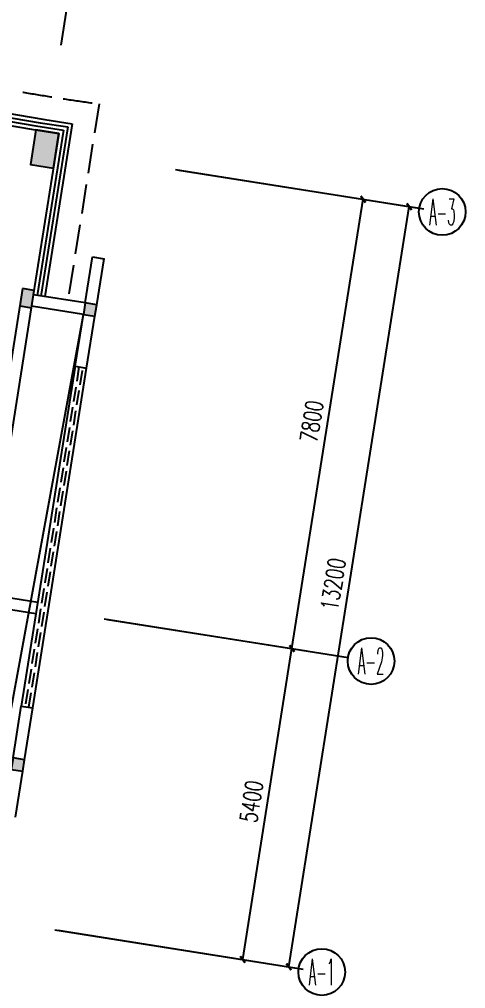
# Model space of a CAD drawing. Extents: x 13680 to 1640314, y -473492 to 65390.
# Drawn here: x 1514726 to 1522374, y -442676 to -426052 of the extents above; entities that cross this region are included whole.
import ezdxf
from ezdxf.enums import TextEntityAlignment as Align

# ---------------------------------------------------------------- set-up
doc = ezdxf.new("R2010")
doc.units = 0
doc.header["$LTSCALE"] = 1000
doc.header["$MEASUREMENT"] = 0
doc.linetypes.add('DASH', pattern=[0.35, 0.25, -0.1])
for name, color, linetype in [('AXIS', 1, 'Continuous'), ('AXIS_TEXT', 7, 'Continuous'), ('COLUMN', 255, 'Continuous'), ('LINE', 123, 'Continuous'), ('PUB_HATCH', 8, 'Continuous'), ('STAIR', 2, 'Continuous'), ('WALL', 255, 'Continuous'), ('WINDOW', 2, 'Continuous')]:
    doc.layers.add(name, color=color, linetype=linetype)
doc.styles.add('_HZTXT', font='txt.shx', dxfattribs={"width": 0.8, "bigfont": 'HZTXT.shx'})
doc.styles.add('_TCH_AXIS', font='COMPLEX', dxfattribs={"bigfont": 'GBCBIG'})
doc.styles.add('_TCH_DIM_T3', font='SIMPLEX', dxfattribs={"width": 0.705882, "bigfont": 'GBCBIG'})
doc.dimstyles.new('_TCH_ARCH&&100', dxfattribs={"dimtxt": 297.5, "dimasz": 100, "dimexe": 250, "dimexo": 300, "dimgap": 126.25, "dimtad": 1, "dimdec": 0, "dimzin": 0, "dimdsep": 46, "dimtxsty": '_TCH_DIM_T3', "dimblk": 'ARCHTICK', "dimcen": 0.09, "dimclrt": 7, "dimazin": 2, "dimtfac": 1, "dimtdec": 0, "dimtix": 1, "dimtmove": 2, "dimatfit": 3, "dimfxl": 1, "dimtolj": 1, "dimtzin": 0, "dimarcsym": 0})
doc.dimstyles.new('_TCH_ARROW&&100', dxfattribs={"dimtxt": 297.5, "dimasz": 200, "dimexe": 250, "dimexo": 300, "dimgap": 126.25, "dimtad": 1, "dimdec": 0, "dimzin": 0, "dimdsep": 46, "dimtxsty": '_TCH_DIM_T3', "dimcen": 0.09, "dimclrt": 7, "dimazin": 2, "dimtfac": 1, "dimtdec": 0, "dimtix": 1, "dimtmove": 2, "dimatfit": 3, "dimfxl": 1, "dimtolj": 1, "dimtzin": 0, "dimarcsym": 0})

# ---------------------------------------------------------------- blocks, each defined once
blk = doc.blocks.new('_ArchTick')
at = {"color": 0, "linetype": 'ByBlock', "const_width": 0.4}
blk.add_lwpolyline([(-0.5, -0.5), (0.5, 0.5)], dxfattribs=at)
blk = doc.blocks.new('*D367')
at = {"layer": 'AXIS', "color": 0, "lineweight": -2, "transparency": 16777216}
for p, q in [((1630582, -452505), (1633989, -453045)), ((1632898, -458339), (1633742, -453005)), ((1629737, -457838), (1633145, -458378))]:
    blk.add_line(p, q, dxfattribs=at)
at = {"layer": 'Defpoints', "color": 0, "transparency": 16777216}
for p in [(1630285, -452458), (1633742, -453005), (1629441, -457791)]:
    blk.add_point(p, dxfattribs=at)
at = {"layer": 'AXIS', "color": 0, "lineweight": -2, "transparency": 16777216, "xscale": 100, "yscale": 100, "zscale": 100}
for p, rotation in [((1633742, -453005), 80.99988415222704), ((1632898, -458339), 260.999884152227)]:
    blk.add_blockref('_ArchTick', p, dxfattribs=dict(at, rotation=rotation))
at = {"layer": 'AXIS', "color": 7, "transparency": 16777216, "insert": (1633048, -455629), "char_height": 297.5, "attachment_point": 5, "rotation": 80.9999, "style": '_TCH_DIM_T3'}
blk.add_mtext('\\A1;5400', dxfattribs=at)
blk = doc.blocks.new('*D368')
at = {"layer": 'AXIS', "color": 0, "lineweight": -2, "transparency": 16777216}
for p, q in [((1631802, -444801), (1635209, -445341)), ((1633742, -453005), (1634963, -445301)), ((1630582, -452505), (1633989, -453045))]:
    blk.add_line(p, q, dxfattribs=at)
at = {"layer": 'Defpoints', "color": 0, "transparency": 16777216}
for p in [(1631506, -444754), (1634963, -445301), (1630285, -452458)]:
    blk.add_point(p, dxfattribs=at)
at = {"layer": 'AXIS', "color": 0, "lineweight": -2, "transparency": 16777216, "xscale": 100, "yscale": 100, "zscale": 100}
for p, rotation in [((1634963, -445301), 80.99988415222906), ((1633742, -453005), 260.9998841522291)]:
    blk.add_blockref('_ArchTick', p, dxfattribs=dict(at, rotation=rotation))
at = {"layer": 'AXIS', "color": 7, "transparency": 16777216, "insert": (1634081, -449110), "char_height": 297.5, "attachment_point": 5, "rotation": 80.9999, "style": '_TCH_DIM_T3'}
blk.add_mtext('\\A1;7800', dxfattribs=at)
blk = doc.blocks.new('*D369')
at = {"layer": 'AXIS', "color": 0, "lineweight": -2, "transparency": 16777216}
for p, q in [((1631802, -444801), (1636000, -445466)), ((1633688, -458464), (1635753, -445427)), ((1629737, -457838), (1633935, -458503))]:
    blk.add_line(p, q, dxfattribs=at)
at = {"layer": 'Defpoints', "color": 0, "transparency": 16777216}
for p in [(1631506, -444754), (1635753, -445427), (1629441, -457791)]:
    blk.add_point(p, dxfattribs=at)
at = {"layer": 'AXIS', "color": 0, "lineweight": -2, "transparency": 16777216, "xscale": 100, "yscale": 100, "zscale": 100}
for p, rotation in [((1635753, -445427), 80.99988415222776), ((1633688, -458464), 260.9998841522278)]:
    blk.add_blockref('_ArchTick', p, dxfattribs=dict(at, rotation=rotation))
at = {"layer": 'AXIS', "color": 7, "transparency": 16777216, "insert": (1634449, -451902), "char_height": 297.5, "attachment_point": 5, "rotation": 80.9999, "style": '_TCH_DIM_T3'}
blk.add_mtext('\\A1;13200', dxfattribs=at)
blk = doc.blocks.new('*D401')
at = {"layer": 'AXIS', "color": 0, "lineweight": -2, "transparency": 16777216}
for p, q in [((1627113, -441833), (1627666, -439446)), ((1629832, -442363), (1630215, -439943))]:
    blk.add_line(p, q, dxfattribs=at)
blk.add_arc((1635964, -403645), 37000, 257.2597, 260.6902, dxfattribs=at)
at = {"layer": 'AXIS', "color": 0, "transparency": 16777216}
for points in [[(1627797, -439767), (1627812, -439702), (1627610, -439690)], [(1629984, -440125), (1629974, -440191), (1630176, -440190)]]:
    blk.add_solid(points, dxfattribs=at)
at = {"layer": 'Defpoints', "color": 0, "transparency": 16777216}
for p in [(1635964, -403645), (1628461, -439877), (1627045, -442125), (1629785, -442659)]:
    blk.add_point(p, dxfattribs=at)
at = {"layer": 'AXIS', "color": 7, "transparency": 16777216, "insert": (1628941, -439693), "char_height": 297.5, "attachment_point": 5, "rotation": 348.9749, "style": '_TCH_DIM_T3'}
blk.add_mtext('\\A1;4.05°', dxfattribs=at)
blk = doc.blocks.new('*D402')
at = {"layer": 'AXIS', "color": 0, "lineweight": -2, "transparency": 16777216}
for p, q in [((1596764, -403645), (1600014, -403645)), ((1629832, -442363), (1630341, -439153))]:
    blk.add_line(p, q, dxfattribs=at)
blk.add_arc((1635964, -403645), 36200, 180.3166, 260.6833, dxfattribs=at)
at = {"layer": 'AXIS', "color": 0, "transparency": 16777216}
for points in [[(1599732, -403845), (1599798, -403845), (1599764, -403645)], [(1630109, -439335), (1630099, -439401), (1630301, -439400)]]:
    blk.add_solid(points, dxfattribs=at)
at = {"layer": 'Defpoints', "color": 0, "transparency": 16777216}
for p in [(1596464, -403645), (1635964, -403645), (1603710, -420080), (1629785, -442659)]:
    blk.add_point(p, dxfattribs=at)
at = {"layer": 'AXIS', "color": 7, "transparency": 16777216, "insert": (1608647, -426977), "char_height": 297.5, "attachment_point": 5, "rotation": 310.5, "style": '_TCH_DIM_T3'}
blk.add_mtext('\\A1;81°', dxfattribs=at)
blk = doc.blocks.new('_FZHK')
blk.add_lwpolyline([(-0.5, -0.5), (0.5, -0.5), (0.5, 0.5), (-0.5, 0.5)], close=True)
blk = doc.blocks.new('5FX')
at = {"layer": 'PUB_HATCH', "linetype": 'ByBlock'}
for points in [[(1629747.4, -444171.7), (1629353, -444109.2), (1629259.2, -444701.9), (1629653.5, -444764.3)], [(1629323.5, -446863.6), (1629126, -446832.3), (1629079.1, -447128.6), (1629276.6, -447159.9)], [(1630395.9, -447108.5), (1630198.4, -447077.2), (1630167.1, -447274.8), (1630364.6, -447306.1)]]:
    blk.add_hatch(color=256, dxfattribs=at).paths.add_polyline_path(points)
h = blk.add_hatch(color=256, dxfattribs=at)
h.paths.add_polyline_path([(1628074.1, -454740.1), (1627876.6, -454708.8), (1627845.3, -454906.3), (1628042.9, -454937.6)])
h.paths.add_polyline_path([(1629159.8, -454912), (1628962.2, -454880.7), (1628931, -455078.3), (1629128.5, -455109.6)])
at = {"layer": 'AXIS'}
for p, q in [((1629785.2, -442659), (1630410.9, -438708.2)), ((1631743.8, -444791.7), (1635923.5, -445453.7)), ((1630523.6, -452495.6), (1634703.3, -453157.7)), ((1629678.9, -457829.2), (1633858.6, -458491.2))]:
    blk.add_line(p, q, dxfattribs=at)
for centre in [(1636318.6, -445516.3), (1635098.4, -453220.2), (1634253.7, -458553.7)]:
    blk.add_circle(centre, 400, dxfattribs=at)
at = {"layer": 'COLUMN'}
for p, q in [((1629384.4, -452213.9), (1628496.2, -452073.3)), ((1629353.1, -452411.5), (1628465, -452270.8))]:
    blk.add_line(p, q, dxfattribs=at)
at = {"layer": 'LINE', "linetype": 'DASH', "ltscale": 2}
blk.add_line((1630435.1, -443665.1), (1629902.1, -447029.7), dxfattribs=at)
blk.add_arc((1635964.4, -403645.3), 40400, 178.86539, 262.13356, dxfattribs=at)
at = {"layer": 'STAIR'}
blk.add_line((1628846.7, -454478.3), (1630166.7, -447275.5), dxfattribs=at)
at = {"layer": 'WALL'}
for p, q in [((1630198, -447078), (1630323.1, -446287.8)), ((1630323.1, -446287.8), (1630520.7, -446319.1)), ((1630395.6, -447108.5), (1630520.7, -446319.1)), ((1629126, -446832.3), (1629079.1, -447128.6)), ((1629323.5, -446863.6), (1629126, -446832.3)), ((1629112.7, -446906.1), (1628619.9, -450016.9)), ((1629114.3, -446906.3), (1629112.7, -446906.1)), ((1629276.6, -447159.9), (1629323.5, -446863.6)), ((1630198, -447078), (1629311.8, -446937.6)), ((1629275, -447159.6), (1628840.9, -449900)), ((1629079.1, -447128.6), (1629276.6, -447159.9)), ((1630166.7, -447275.5), (1629280.5, -447135.2)), ((1630025.8, -448164.6), (1630166.7, -447275.5)), ((1630223.4, -448195.9), (1630364.4, -447306)), ((1630025.8, -448164.6), (1630223.4, -448195.9)), ((1628962, -454880.7), (1629102.8, -453991.8)), ((1629102.8, -453991.8), (1629300.3, -454023.1)), ((1629159.5, -454912), (1629300.3, -454023.1)), ((1629003.2, -455899.2), (1629128.2, -455109.5))]:
    blk.add_line(p, q, dxfattribs=at)
at = {"layer": 'WINDOW'}
for p, q in [((1629976.5, -444003.5), (1629506.6, -446970.2)), ((1629747.5, -444171.2), (1629309, -446938.9)), ((1629824.2, -444115.2), (1629375.2, -446949.4)), ((1629899.8, -444059.8), (1629440.4, -446959.7)), ((1630025.8, -448164.6), (1629102.8, -453991.8)), ((1629300.3, -454023.1), (1630223.4, -448195.9))]:
    blk.add_line(p, q, dxfattribs=at)
at = {"layer": 'WINDOW', "linetype": 'DASH'}
for p, q in [((1630092, -448175.1), (1629169, -454002.3)), ((1629234.2, -454012.6), (1630157.2, -448185.4))]:
    blk.add_line(p, q, dxfattribs=at)
at = {"layer": 'WINDOW'}
for radius, start, end in [(40800, 179.43829, 261.56064), (41000, 179.72053, 261.27841), (40933, 179.62629, 261.37265), (40867, 179.53315, 261.46579)]:
    blk.add_arc((1635964.4, -403645.3), radius, start, end, dxfattribs=at)
at = {"layer": 'COLUMN', "xscale": 600.0000000000415, "yscale": 400.0000000002212, "zscale": 400.0000000002212, "rotation": 80.99996626785196}
blk.add_blockref('_FZHK', (1629503.7, -444436.8), dxfattribs=at)
at = {"layer": 'COLUMN', "linetype": 'ByBlock'}
for p, xscale, yscale, zscale, rotation in [((1630281.5, -447191.6), 199.999999999996, 199.999999999996, 199.999999999996, 80.99891273951542), ((1629045.4, -454995.2), 200.0000000000051, 200.0000000000051, 200.0000000000051, 80.99891273949896)]:
    blk.add_blockref('_FZHK', p, dxfattribs=dict(at, xscale=xscale, yscale=yscale, zscale=zscale, rotation=rotation))
at = {"layer": 'AXIS_TEXT', "style": '_TCH_AXIS'}
for s, width, p, p2 in [('A-3', 0.344262, (1636092.3, -445742.5), (1636544.9, -445742.5)), ('A-2', 0.344262, (1634872.1, -453446.5), (1635324.7, -453446.5)), ('A-1', 0.375, (1634027.4, -458780), (1634479.9, -458780))]:
    blk.add_text(s, height=452.55, dxfattribs=dict(at, width=width)).set_placement(p, p2, align=Align.FIT)
at = {"layer": 'WALL', "color": 2, "style": '_HZTXT', "width": 0.8, "flags": 8}
blk.add_attdef('北', text='', height=500, rotation=8, dxfattribs=at).set_placement((1578097.3, -399276.5), align=Align.MIDDLE)
at = {"layer": 'AXIS'}
for base, p1, picture, middle in [((1603710, -420079.8), (1596464.4, -403645.3), '*D402', (1608646.8, -426976.7)), ((1628461.3, -439876.6), (1627045.3, -442125.2), '*D401', (1628941.2, -439692.5))]:
    dim = blk.add_angular_dim_3p(base=base, center=(1635964.4, -403645.3), p1=p1, p2=(1629785.2, -442659), dimstyle='_TCH_ARROW&&100', dxfattribs=at)
    dim.commit()
    dim.dimension.update_dxf_attribs({"geometry": picture, "text_midpoint": middle})
for p1, p2, distance, picture, middle in [((1629440.7, -457791.4), (1631505.7, -444754), -4300, '*D369', (1634448.6, -451902.4)), ((1630285.4, -452457.9), (1631505.7, -444754), -3500, '*D368', (1634080.8, -449110.4)), ((1629440.7, -457791.4), (1630285.4, -452457.9), -3500, '*D367', (1633048.4, -455629.2))]:
    dim = blk.add_aligned_dim(p1=p1, p2=p2, distance=distance, dimstyle='_TCH_ARCH&&100', dxfattribs=at)
    dim.commit()
    dim.dimension.update_dxf_attribs({"geometry": picture, "text_midpoint": middle})

msp = doc.modelspace()

# ---------------------------------------------------------------- block references
msp.add_blockref('5FX', (-114344.346, 16162.546))

doc.saveas('drawing.dxf')
